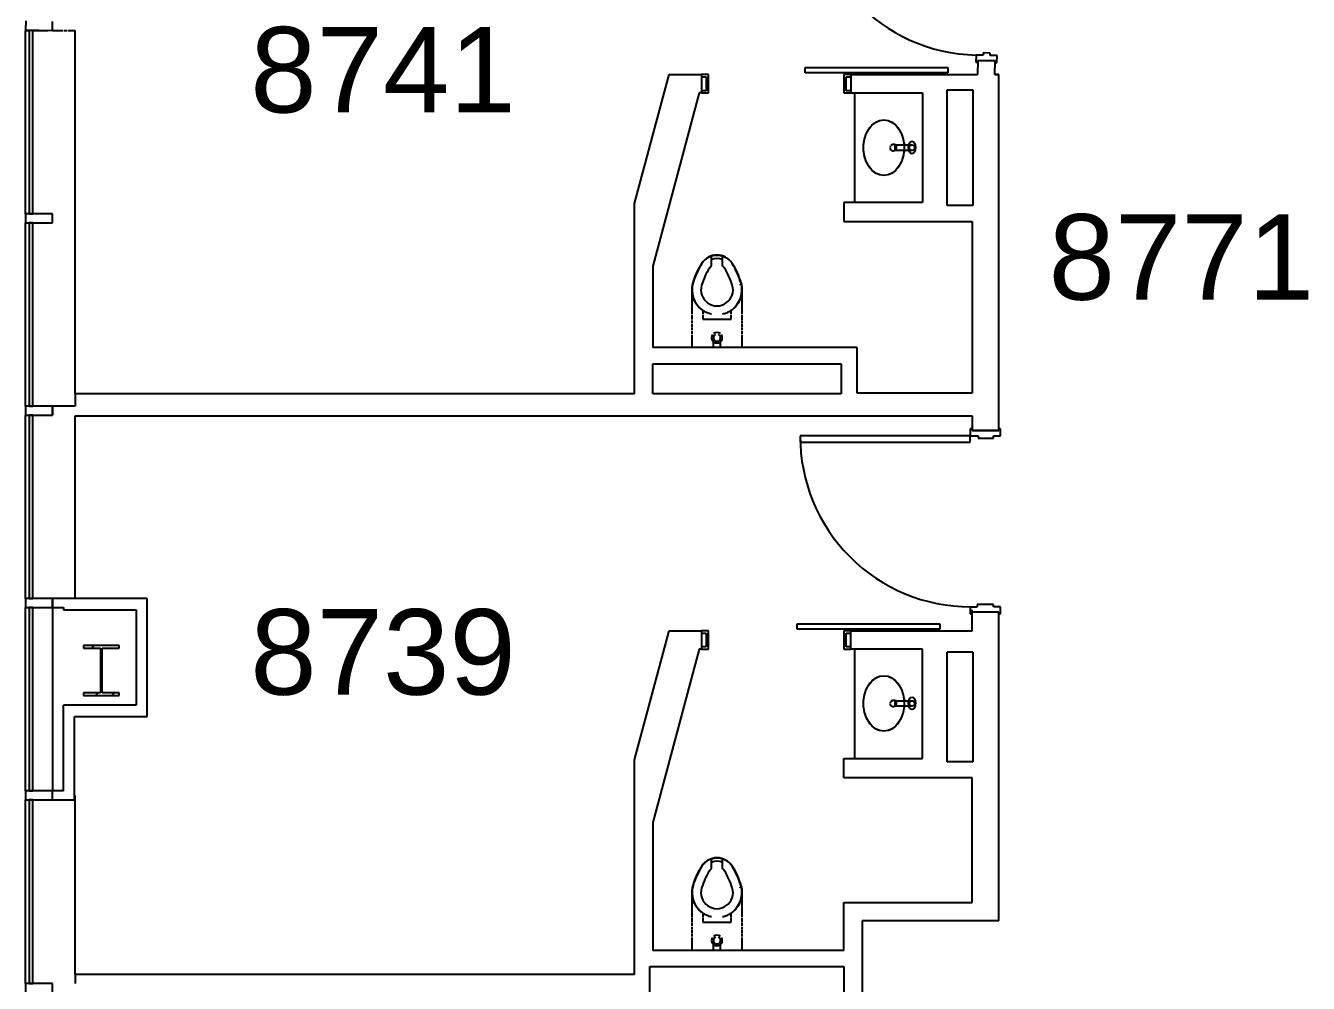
# Model space of a CAD drawing. Header units: inches. Extents: x -59 to 5673, y -29 to 4299.
# Drawn here: x -42.7 to 317.5, y 3032.3 to 3301.1 of the extents above; entities that cross this region are included whole.
import ezdxf

# ---------------------------------------------------------------- set-up
doc = ezdxf.new("R2010")
doc.units = ezdxf.units.IN
doc.header["$LTSCALE"] = 96
doc.header["$MEASUREMENT"] = 0
for name, color, linetype in [('A-ANNO-ROOM', 4, 'Continuous'), ('A-COLS', 5, 'Continuous'), ('A-DOOR', 2, 'Continuous'), ('A-FLOR-CASE', 3, 'Continuous'), ('A-FLOR-PFIX', 2, 'Continuous'), ('A-GLAZ', 2, 'Continuous'), ('A-WALL-FULL', 6, 'Continuous')]:
    doc.layers.add(name, color=color, linetype=linetype)
doc.styles.add('ARIAL', font='arial.ttf')

msp = doc.modelspace()

# ---------------------------------------------------------------- linework, layer by layer
at = {"layer": 'A-COLS'}
for p, q in [((-16.42, 3127.08), (-26.42, 3127.08)), ((-26.42, 3127.08), (-26.42, 3126.36)), ((-26.42, 3126.36), (-21.63, 3126.36)), ((-24.2, 3126.36), (-23.48, 3127.08)), ((-21.63, 3126.36), (-21.63, 3113.8)), ((-21.22, 3113.8), (-21.22, 3126.36)), ((-21.22, 3126.36), (-16.42, 3126.36)), ((-16.42, 3126.36), (-16.42, 3127.08)), ((-26.42, 3113.8), (-26.42, 3113.08)), ((-21.63, 3113.8), (-26.42, 3113.8)), ((-26.42, 3113.08), (-16.42, 3113.08)), ((-23.08, 3113.08), (-22.36, 3113.8)), ((-21.63, 3114.53), (-21.22, 3114.95)), ((-16.42, 3113.8), (-21.22, 3113.8)), ((-18.48, 3113.08), (-17.76, 3113.8)), ((-16.42, 3113.08), (-16.42, 3113.8))]:
    msp.add_line(p, q, dxfattribs=at)
at = {"layer": 'A-DOOR'}
for p, q in [((224.22, 3292.83), (224.17, 3290.83)), ((226.16, 3292.78), (224.22, 3292.83)), ((226.17, 3293.41), (226.16, 3292.78)), ((228.17, 3293.36), (226.17, 3293.41)), ((228.16, 3292.73), (228.17, 3293.36)), ((230.09, 3292.69), (228.16, 3292.73)), ((230.05, 3290.69), (230.09, 3292.69)), ((176.24, 3287.83), (176.24, 3289.33)), ((176.24, 3289.33), (216.24, 3289.33)), ((216.24, 3289.33), (216.24, 3287.83)), ((224.17, 3290.83), (224.67, 3290.81)), ((224.67, 3290.81), (224.69, 3291.31)), ((224.69, 3291.31), (229.56, 3291.2)), ((229.56, 3291.2), (229.55, 3290.7)), ((229.55, 3290.7), (230.05, 3290.69)), ((149.08, 3287.33), (147.08, 3287.33)), ((147.08, 3287.33), (147.08, 3286.7)), ((147.08, 3286.7), (148.45, 3286.7)), ((148.45, 3286.7), (148.45, 3282.83)), ((149.08, 3282.2), (149.08, 3287.33)), ((216.24, 3287.83), (176.24, 3287.83)), ((189.08, 3287.33), (187.08, 3287.33)), ((187.08, 3287.33), (187.08, 3282.2)), ((187.7, 3282.83), (187.7, 3286.7)), ((187.7, 3286.7), (189.08, 3286.7)), ((189.08, 3286.7), (189.08, 3287.33)), ((148.45, 3282.83), (147.08, 3282.83)), ((147.08, 3282.83), (147.08, 3282.2)), ((147.08, 3282.2), (149.08, 3282.2)), ((187.08, 3282.2), (189.08, 3282.2)), ((189.08, 3282.83), (187.7, 3282.83)), ((189.08, 3282.2), (189.08, 3282.83)), ((223.08, 3187.95), (222.58, 3187.95)), ((222.58, 3187.95), (222.58, 3185.95)), ((223.08, 3187.45), (223.08, 3187.95)), ((231.08, 3187.95), (230.58, 3187.95)), ((230.58, 3187.95), (230.58, 3187.45)), ((231.08, 3185.95), (231.08, 3187.95)), ((174.83, 3185.95), (174.83, 3184.2)), ((222.58, 3185.95), (174.83, 3185.95)), ((174.83, 3184.2), (222.58, 3184.2)), ((222.58, 3184.2), (222.58, 3185.95)), ((222.58, 3185.95), (224.77, 3185.95)), ((230.58, 3187.45), (223.08, 3187.45)), ((224.77, 3185.95), (224.77, 3185.33)), ((224.77, 3185.33), (229.14, 3185.33)), ((229.14, 3185.33), (229.14, 3185.95)), ((229.14, 3185.95), (231.08, 3185.95)), ((222.58, 3137.95), (224.52, 3137.95)), ((222.58, 3137.95), (222.58, 3135.95)), ((229.14, 3138.58), (224.52, 3138.58)), ((224.52, 3138.58), (224.52, 3137.95)), ((229.14, 3137.95), (229.14, 3138.58)), ((231.08, 3137.95), (229.14, 3137.95)), ((231.08, 3135.95), (231.08, 3137.95)), ((222.58, 3135.95), (223.08, 3135.95)), ((230.58, 3136.45), (223.08, 3136.45)), ((223.08, 3135.95), (223.08, 3136.45)), ((230.58, 3136.45), (230.58, 3135.95)), ((230.58, 3135.95), (231.08, 3135.95)), ((149.08, 3131.2), (147.08, 3131.2)), ((147.08, 3131.2), (147.08, 3130.58)), ((147.08, 3130.58), (148.45, 3130.58)), ((148.45, 3130.58), (148.45, 3126.7)), ((149.08, 3126.08), (149.08, 3131.2)), ((173.99, 3131.7), (173.99, 3133.2)), ((173.99, 3133.2), (213.99, 3133.2)), ((213.99, 3131.7), (173.99, 3131.7)), ((187.08, 3131.2), (187.08, 3126.08)), ((189.08, 3131.2), (187.08, 3131.2)), ((187.7, 3130.58), (189.08, 3130.58)), ((187.7, 3126.7), (187.7, 3130.58)), ((189.08, 3130.58), (189.08, 3131.2)), ((213.99, 3133.2), (213.99, 3131.7)), ((148.45, 3126.7), (147.08, 3126.7)), ((147.08, 3126.7), (147.08, 3126.08)), ((189.08, 3126.7), (187.7, 3126.7)), ((189.08, 3126.08), (189.08, 3126.7)), ((147.08, 3126.08), (149.08, 3126.08)), ((187.08, 3126.08), (189.08, 3126.08))]:
    msp.add_line(p, q, dxfattribs=at)
for centre, radius, start, end in [((225.34, 3340.81), 48, 178.6679, 268.6679), ((225.34, 3340.81), 48, 178.6679, 268.6679), ((222.61, 3185.74), 47.79, 179.7448, 269.956), ((222.61, 3185.74), 47.79, 179.7448, 269.956)]:
    msp.add_arc(centre, radius, start, end, dxfattribs=at)
at = {"layer": 'A-FLOR-CASE'}
for p, q in [((190.2, 3251.45), (190.2, 3282.2)), ((190.2, 3095.33), (190.2, 3126.08))]:
    msp.add_line(p, q, dxfattribs=at)
at = {"layer": 'A-FLOR-PFIX'}
for p, q in [((195.98, 3273.94), (197.12, 3274.44)), ((196.94, 3274.38), (197.19, 3274.46)), ((197.12, 3274.44), (198.31, 3274.61)), ((198.31, 3274.61), (199.5, 3274.44)), ((199.5, 3274.44), (200.64, 3273.94)), ((192.87, 3269.23), (193.36, 3270.72)), ((193.36, 3270.72), (194.06, 3272.03)), ((194.06, 3272.03), (194.95, 3273.12)), ((194.95, 3273.12), (195.98, 3273.94)), ((200.64, 3273.94), (201.67, 3273.12)), ((201.67, 3273.12), (202.56, 3272.03)), ((202.56, 3272.03), (203.26, 3270.72)), ((203.26, 3270.72), (203.75, 3269.23)), ((192.62, 3267.64), (192.87, 3269.23)), ((192.62, 3266.01), (192.62, 3267.64)), ((200.32, 3267.5), (200.81, 3267.79)), ((200.81, 3267.79), (201.29, 3267.79)), ((201.29, 3267.79), (201.63, 3267.61)), ((201.46, 3267.58), (206.21, 3267.58)), ((201.46, 3266.08), (201.46, 3267.58)), ((201.63, 3267.61), (201.77, 3267.43)), ((201.77, 3267.43), (201.76, 3266.52)), ((203.75, 3269.23), (204, 3267.64)), ((204, 3267.64), (204, 3266.01)), ((192.87, 3264.42), (192.62, 3266.01)), ((193.36, 3262.94), (192.87, 3264.42)), ((201, 3265.84), (200.85, 3265.85)), ((201.41, 3265.99), (201, 3265.84)), ((201.76, 3266.52), (201.41, 3265.99)), ((206.21, 3266.08), (201.46, 3266.08)), ((203.75, 3264.42), (203.26, 3262.94)), ((204, 3266.01), (203.75, 3264.42)), ((194.06, 3261.62), (193.36, 3262.94)), ((194.95, 3260.53), (194.06, 3261.62)), ((195.98, 3259.72), (194.95, 3260.53)), ((197.12, 3259.22), (195.98, 3259.72)), ((200.64, 3259.72), (199.5, 3259.22)), ((201.67, 3260.53), (200.64, 3259.72)), ((202.56, 3261.62), (201.67, 3260.53)), ((203.26, 3262.94), (202.56, 3261.62)), ((197.19, 3259.2), (196.94, 3259.27)), ((198.31, 3259.05), (197.12, 3259.22)), ((199.5, 3259.22), (198.31, 3259.05)), ((147.2, 3234.34), (147.31, 3234.5)), ((147.31, 3234.5), (147.43, 3234.67)), ((147.43, 3234.67), (147.55, 3234.83)), ((147.55, 3234.83), (147.68, 3234.98)), ((147.68, 3234.98), (147.81, 3235.13)), ((147.81, 3235.13), (147.95, 3235.27)), ((147.95, 3235.27), (148.1, 3235.41)), ((148.1, 3235.41), (148.25, 3235.54)), ((148.25, 3235.54), (148.4, 3235.67)), ((148.4, 3235.67), (148.56, 3235.78)), ((148.56, 3235.78), (148.73, 3235.9)), ((148.73, 3235.9), (148.9, 3236)), ((148.9, 3236), (149.07, 3236.1)), ((149.07, 3236.1), (149.25, 3236.19)), ((149.25, 3236.19), (149.43, 3236.28)), ((149.43, 3236.28), (149.62, 3236.35)), ((149.62, 3236.35), (149.81, 3236.42)), ((149.81, 3236.42), (150, 3236.49)), ((149.95, 3233.7), (149.95, 3236.47)), ((150, 3236.49), (150.19, 3236.54)), ((150.19, 3236.54), (150.38, 3236.59)), ((150.38, 3236.59), (150.58, 3236.63)), ((150.58, 3236.63), (150.78, 3236.66)), ((150.78, 3236.66), (150.97, 3236.68)), ((150.97, 3236.68), (151.17, 3236.69)), ((151.17, 3236.69), (151.37, 3236.7)), ((151.37, 3236.7), (151.45, 3236.7)), ((151.45, 3236.7), (151.65, 3236.7)), ((151.65, 3236.7), (151.85, 3236.69)), ((151.85, 3236.69), (152.05, 3236.67)), ((152.05, 3236.67), (152.25, 3236.64)), ((152.25, 3236.64), (152.45, 3236.6)), ((152.45, 3236.6), (152.64, 3236.56)), ((152.64, 3236.56), (152.83, 3236.51)), ((152.83, 3236.51), (153.03, 3236.45)), ((152.95, 3236.47), (152.95, 3233.7)), ((153.03, 3236.45), (153.21, 3236.38)), ((153.21, 3236.38), (153.4, 3236.31)), ((153.4, 3236.31), (153.58, 3236.23)), ((153.58, 3236.23), (153.76, 3236.14)), ((153.76, 3236.14), (153.94, 3236.04)), ((153.94, 3236.04), (154.11, 3235.94)), ((154.11, 3235.94), (154.28, 3235.83)), ((154.28, 3235.83), (154.44, 3235.71)), ((154.44, 3235.71), (154.6, 3235.59)), ((154.6, 3235.59), (154.75, 3235.46)), ((154.75, 3235.46), (154.9, 3235.33)), ((154.9, 3235.33), (155.04, 3235.19)), ((155.04, 3235.19), (155.18, 3235.04)), ((155.18, 3235.04), (155.31, 3234.89)), ((155.31, 3234.89), (155.43, 3234.73)), ((155.43, 3234.73), (155.55, 3234.57)), ((155.55, 3234.57), (155.66, 3234.4)), ((155.66, 3234.4), (155.7, 3234.34)), ((145.37, 3230.69), (145.72, 3231.54)), ((145.72, 3231.54), (146.11, 3232.37)), ((146.11, 3232.37), (146.54, 3233.19)), ((146.54, 3233.19), (146.99, 3233.99)), ((146.99, 3233.99), (147.2, 3234.34)), ((155.7, 3234.34), (156.17, 3233.55)), ((156.17, 3233.55), (156.61, 3232.74)), ((156.61, 3232.74), (157.01, 3231.91)), ((157.01, 3231.91), (157.38, 3231.07)), ((157.38, 3231.07), (157.72, 3230.21)), ((144.46, 3227.11), (144.47, 3227.39)), ((144.47, 3227.39), (144.49, 3227.67)), ((144.49, 3227.67), (144.53, 3227.94)), ((144.53, 3227.94), (144.58, 3228.22)), ((144.58, 3228.22), (144.64, 3228.49)), ((144.64, 3228.49), (144.7, 3228.77)), ((144.7, 3228.77), (144.76, 3228.95)), ((144.76, 3228.95), (145.05, 3229.83)), ((145.05, 3229.83), (145.37, 3230.69)), ((157.72, 3230.21), (158.02, 3229.34)), ((158.02, 3229.34), (158.15, 3228.95)), ((158.15, 3228.95), (158.22, 3228.69)), ((158.22, 3228.69), (158.29, 3228.41)), ((158.29, 3228.41), (158.34, 3228.14)), ((158.34, 3228.14), (158.39, 3227.86)), ((158.39, 3227.86), (158.42, 3227.58)), ((158.42, 3227.58), (158.44, 3227.31)), ((158.44, 3227.31), (158.45, 3227.03)), ((144.45, 3226.83), (144.46, 3227.11)), ((144.45, 3220.07), (144.45, 3226.9)), ((144.46, 3226.55), (144.45, 3226.83)), ((144.48, 3226.27), (144.46, 3226.55)), ((144.51, 3225.99), (144.48, 3226.27)), ((144.55, 3225.71), (144.51, 3225.99)), ((144.61, 3225.44), (144.55, 3225.71)), ((144.67, 3225.17), (144.61, 3225.44)), ((144.75, 3224.9), (144.67, 3225.17)), ((144.83, 3224.63), (144.75, 3224.9)), ((144.93, 3224.37), (144.83, 3224.63)), ((145.04, 3224.11), (144.93, 3224.37)), ((145.15, 3223.85), (145.04, 3224.11)), ((145.28, 3223.6), (145.15, 3223.85)), ((145.42, 3223.36), (145.28, 3223.6)), ((157.72, 3223.78), (157.59, 3223.53)), ((157.84, 3224.03), (157.72, 3223.78)), ((157.95, 3224.29), (157.84, 3224.03)), ((158.05, 3224.55), (157.95, 3224.29)), ((158.13, 3224.82), (158.05, 3224.55)), ((158.21, 3225.09), (158.13, 3224.82)), ((158.28, 3225.36), (158.21, 3225.09)), ((158.34, 3225.63), (158.28, 3225.36)), ((158.38, 3225.91), (158.34, 3225.63)), ((158.42, 3226.19), (158.38, 3225.91)), ((158.44, 3226.47), (158.42, 3226.19)), ((158.45, 3226.75), (158.44, 3226.47)), ((158.45, 3227.03), (158.45, 3226.75)), ((158.45, 3226.9), (158.45, 3220.07)), ((145.56, 3223.12), (145.42, 3223.36)), ((145.72, 3222.89), (145.56, 3223.12)), ((145.88, 3222.66), (145.72, 3222.89)), ((146.06, 3222.44), (145.88, 3222.66)), ((146.24, 3222.23), (146.06, 3222.44)), ((146.43, 3222.03), (146.24, 3222.23)), ((146.63, 3221.83), (146.43, 3222.03)), ((146.84, 3221.64), (146.63, 3221.83)), ((147.05, 3221.46), (146.84, 3221.64)), ((147.27, 3221.29), (147.05, 3221.46)), ((147.5, 3221.13), (147.27, 3221.29)), ((147.45, 3221.16), (147.45, 3220.07)), ((147.73, 3220.97), (147.5, 3221.13)), ((147.97, 3220.83), (147.73, 3220.97)), ((148.22, 3220.7), (147.97, 3220.83)), ((148.47, 3220.57), (148.22, 3220.7)), ((148.73, 3220.46), (148.47, 3220.57)), ((148.99, 3220.35), (148.73, 3220.46)), ((149.25, 3220.26), (148.99, 3220.35)), ((149.52, 3220.18), (149.25, 3220.26)), ((149.79, 3220.1), (149.52, 3220.18)), ((149.92, 3220.08), (149.79, 3220.1)), ((153.31, 3220.15), (153.04, 3220.09)), ((153.58, 3220.23), (153.31, 3220.15)), ((153.84, 3220.32), (153.58, 3220.23)), ((154.1, 3220.42), (153.84, 3220.32)), ((154.36, 3220.54), (154.1, 3220.42)), ((154.61, 3220.66), (154.36, 3220.54)), ((154.86, 3220.79), (154.61, 3220.66)), ((155.1, 3220.93), (154.86, 3220.79)), ((155.34, 3221.08), (155.1, 3220.93)), ((155.57, 3221.24), (155.34, 3221.08)), ((155.45, 3220.06), (155.45, 3221.16)), ((155.79, 3221.41), (155.57, 3221.24)), ((156.01, 3221.59), (155.79, 3221.41)), ((156.21, 3221.77), (156.01, 3221.59)), ((156.42, 3221.97), (156.21, 3221.77)), ((156.61, 3222.17), (156.42, 3221.97)), ((156.79, 3222.38), (156.61, 3222.17)), ((156.97, 3222.6), (156.79, 3222.38)), ((157.14, 3222.82), (156.97, 3222.6)), ((157.3, 3223.05), (157.14, 3222.82)), ((157.45, 3223.29), (157.3, 3223.05)), ((157.59, 3223.53), (157.45, 3223.29)), ((144.45, 3218.57), (144.45, 3219.83)), ((144.45, 3217.57), (144.45, 3218.33)), ((144.45, 3216.57), (144.45, 3217.33)), ((147.45, 3219.83), (147.45, 3218.65)), ((147.45, 3218.65), (155.45, 3218.65)), ((155.45, 3218.65), (155.45, 3219.85)), ((158.45, 3219.83), (158.45, 3218.55)), ((158.45, 3218.34), (158.45, 3217.55)), ((158.45, 3217.34), (158.45, 3216.55)), ((144.45, 3215.57), (144.45, 3216.31)), ((144.45, 3214.57), (144.45, 3215.33)), ((144.45, 3210.7), (144.45, 3214.33)), ((158.45, 3216.34), (158.45, 3215.57)), ((158.45, 3215.33), (158.45, 3214.55)), ((158.45, 3214.34), (158.45, 3210.7)), ((150.45, 3210.7), (150.45, 3212.36)), ((152.45, 3210.7), (152.45, 3212.36)), ((193.36, 3114.72), (194.06, 3116.04)), ((194.06, 3116.04), (194.95, 3117.12)), ((194.95, 3117.12), (195.98, 3117.94)), ((195.98, 3117.94), (197.12, 3118.44)), ((196.94, 3118.38), (197.19, 3118.46)), ((197.12, 3118.44), (198.31, 3118.61)), ((198.31, 3118.61), (199.5, 3118.44)), ((199.5, 3118.44), (200.64, 3117.94)), ((200.64, 3117.94), (201.67, 3117.12)), ((201.67, 3117.12), (202.56, 3116.04)), ((202.56, 3116.04), (203.26, 3114.72)), ((192.62, 3111.64), (192.87, 3113.23)), ((192.87, 3113.23), (193.36, 3114.72)), ((203.26, 3114.72), (203.75, 3113.23)), ((203.75, 3113.23), (204, 3111.64)), ((192.62, 3110.02), (192.62, 3111.64)), ((192.87, 3108.42), (192.62, 3110.02)), ((193.36, 3106.94), (192.87, 3108.42)), ((200.32, 3111.5), (200.81, 3111.79)), ((200.81, 3111.79), (201.29, 3111.79)), ((201, 3109.84), (200.85, 3109.85)), ((201.41, 3109.99), (201, 3109.84)), ((201.29, 3111.79), (201.63, 3111.61)), ((201.76, 3110.52), (201.41, 3109.99)), ((201.46, 3111.58), (206.21, 3111.58)), ((201.46, 3110.08), (201.46, 3111.58)), ((206.21, 3110.08), (201.46, 3110.08)), ((201.63, 3111.61), (201.77, 3111.43)), ((201.77, 3111.43), (201.76, 3110.52)), ((203.75, 3108.42), (203.26, 3106.94)), ((204, 3110.02), (203.75, 3108.42)), ((204, 3111.64), (204, 3110.02)), ((194.06, 3105.62), (193.36, 3106.94)), ((194.95, 3104.53), (194.06, 3105.62)), ((202.56, 3105.62), (201.67, 3104.53)), ((203.26, 3106.94), (202.56, 3105.62)), ((195.98, 3103.72), (194.95, 3104.53)), ((197.12, 3103.22), (195.98, 3103.72)), ((197.19, 3103.2), (196.94, 3103.27)), ((198.31, 3103.05), (197.12, 3103.22)), ((199.5, 3103.22), (198.31, 3103.05)), ((200.64, 3103.72), (199.5, 3103.22)), ((201.67, 3104.53), (200.64, 3103.72)), ((146.99, 3064.8), (147.2, 3065.15)), ((147.2, 3065.15), (147.31, 3065.32)), ((147.31, 3065.32), (147.43, 3065.48)), ((147.43, 3065.48), (147.55, 3065.64)), ((147.55, 3065.64), (147.68, 3065.79)), ((147.68, 3065.79), (147.81, 3065.94)), ((147.81, 3065.94), (147.95, 3066.08)), ((147.95, 3066.08), (148.1, 3066.22)), ((148.1, 3066.22), (148.25, 3066.35)), ((148.25, 3066.35), (148.4, 3066.48)), ((148.4, 3066.48), (148.56, 3066.6)), ((148.56, 3066.6), (148.73, 3066.71)), ((148.73, 3066.71), (148.9, 3066.81)), ((148.9, 3066.81), (149.07, 3066.91)), ((149.07, 3066.91), (149.25, 3067)), ((149.25, 3067), (149.43, 3067.09)), ((149.43, 3067.09), (149.62, 3067.17)), ((149.62, 3067.17), (149.81, 3067.24)), ((149.81, 3067.24), (150, 3067.3)), ((149.95, 3064.51), (149.95, 3067.28)), ((150, 3067.3), (150.19, 3067.35)), ((150.19, 3067.35), (150.38, 3067.4)), ((150.38, 3067.4), (150.58, 3067.44)), ((150.58, 3067.44), (150.78, 3067.47)), ((150.78, 3067.47), (150.97, 3067.49)), ((150.97, 3067.49), (151.17, 3067.51)), ((151.17, 3067.51), (151.37, 3067.51)), ((151.37, 3067.51), (151.45, 3067.51)), ((151.45, 3067.51), (151.65, 3067.51)), ((151.65, 3067.51), (151.85, 3067.5)), ((151.85, 3067.5), (152.05, 3067.48)), ((152.05, 3067.48), (152.25, 3067.45)), ((152.25, 3067.45), (152.45, 3067.42)), ((152.45, 3067.42), (152.64, 3067.37)), ((152.64, 3067.37), (152.83, 3067.32)), ((152.83, 3067.32), (153.03, 3067.26)), ((152.95, 3067.28), (152.95, 3064.51)), ((153.03, 3067.26), (153.21, 3067.19)), ((153.21, 3067.19), (153.4, 3067.12)), ((153.4, 3067.12), (153.58, 3067.04)), ((153.58, 3067.04), (153.76, 3066.95)), ((153.76, 3066.95), (153.94, 3066.85)), ((153.94, 3066.85), (154.11, 3066.75)), ((154.11, 3066.75), (154.28, 3066.64)), ((154.28, 3066.64), (154.44, 3066.53)), ((154.44, 3066.53), (154.6, 3066.4)), ((154.6, 3066.4), (154.75, 3066.27)), ((154.75, 3066.27), (154.9, 3066.14)), ((154.9, 3066.14), (155.04, 3066)), ((155.04, 3066), (155.18, 3065.85)), ((155.18, 3065.85), (155.31, 3065.7)), ((155.31, 3065.7), (155.43, 3065.54)), ((155.43, 3065.54), (155.55, 3065.38)), ((155.55, 3065.38), (155.66, 3065.22)), ((155.66, 3065.22), (155.7, 3065.15)), ((155.7, 3065.15), (156.17, 3064.36)), ((145.37, 3061.5), (145.72, 3062.35)), ((145.72, 3062.35), (146.11, 3063.18)), ((146.11, 3063.18), (146.54, 3064)), ((146.54, 3064), (146.99, 3064.8)), ((156.17, 3064.36), (156.61, 3063.55)), ((156.61, 3063.55), (157.01, 3062.72)), ((157.01, 3062.72), (157.38, 3061.88)), ((157.38, 3061.88), (157.72, 3061.02)), ((144.45, 3057.64), (144.46, 3057.92)), ((144.46, 3057.92), (144.47, 3058.2)), ((144.47, 3058.2), (144.49, 3058.48)), ((144.49, 3058.48), (144.53, 3058.76)), ((144.53, 3058.76), (144.58, 3059.03)), ((144.58, 3059.03), (144.64, 3059.31)), ((144.64, 3059.31), (144.7, 3059.58)), ((144.7, 3059.58), (144.76, 3059.77)), ((144.76, 3059.77), (145.05, 3060.64)), ((145.05, 3060.64), (145.37, 3061.5)), ((157.72, 3061.02), (158.02, 3060.16)), ((158.02, 3060.16), (158.15, 3059.77)), ((158.15, 3059.77), (158.22, 3059.5)), ((158.22, 3059.5), (158.29, 3059.23)), ((158.29, 3059.23), (158.34, 3058.95)), ((158.34, 3058.95), (158.39, 3058.67)), ((158.39, 3058.67), (158.42, 3058.4)), ((158.42, 3058.4), (158.44, 3058.12)), ((158.44, 3058.12), (158.45, 3057.84)), ((144.45, 3050.88), (144.45, 3057.72)), ((144.46, 3057.36), (144.45, 3057.64)), ((144.48, 3057.08), (144.46, 3057.36)), ((144.51, 3056.8), (144.48, 3057.08)), ((144.55, 3056.53), (144.51, 3056.8)), ((144.61, 3056.25), (144.55, 3056.53)), ((144.67, 3055.98), (144.61, 3056.25)), ((144.75, 3055.71), (144.67, 3055.98)), ((144.83, 3055.44), (144.75, 3055.71)), ((144.93, 3055.18), (144.83, 3055.44)), ((145.04, 3054.92), (144.93, 3055.18)), ((145.15, 3054.67), (145.04, 3054.92)), ((145.28, 3054.42), (145.15, 3054.67)), ((145.42, 3054.17), (145.28, 3054.42)), ((157.59, 3054.34), (157.45, 3054.1)), ((157.72, 3054.59), (157.59, 3054.34)), ((157.84, 3054.85), (157.72, 3054.59)), ((157.95, 3055.1), (157.84, 3054.85)), ((158.05, 3055.36), (157.95, 3055.1)), ((158.13, 3055.63), (158.05, 3055.36)), ((158.21, 3055.9), (158.13, 3055.63)), ((158.28, 3056.17), (158.21, 3055.9)), ((158.34, 3056.45), (158.28, 3056.17)), ((158.38, 3056.72), (158.34, 3056.45)), ((158.42, 3057), (158.38, 3056.72)), ((158.44, 3057.28), (158.42, 3057)), ((158.45, 3057.56), (158.44, 3057.28)), ((158.45, 3057.84), (158.45, 3057.56)), ((158.45, 3057.72), (158.45, 3050.89)), ((145.56, 3053.93), (145.42, 3054.17)), ((145.72, 3053.7), (145.56, 3053.93)), ((145.88, 3053.48), (145.72, 3053.7)), ((146.06, 3053.26), (145.88, 3053.48)), ((146.24, 3053.04), (146.06, 3053.26)), ((146.43, 3052.84), (146.24, 3053.04)), ((146.63, 3052.64), (146.43, 3052.84)), ((146.84, 3052.45), (146.63, 3052.64)), ((147.05, 3052.27), (146.84, 3052.45)), ((147.27, 3052.1), (147.05, 3052.27)), ((147.5, 3051.94), (147.27, 3052.1)), ((147.45, 3051.97), (147.45, 3050.88)), ((147.73, 3051.79), (147.5, 3051.94)), ((147.97, 3051.64), (147.73, 3051.79)), ((148.22, 3051.51), (147.97, 3051.64)), ((148.47, 3051.38), (148.22, 3051.51)), ((148.73, 3051.27), (148.47, 3051.38)), ((148.99, 3051.17), (148.73, 3051.27)), ((149.25, 3051.07), (148.99, 3051.17)), ((149.52, 3050.99), (149.25, 3051.07)), ((149.79, 3050.92), (149.52, 3050.99)), ((149.92, 3050.89), (149.79, 3050.92)), ((153.31, 3050.97), (153.04, 3050.9)), ((153.58, 3051.05), (153.31, 3050.97)), ((153.84, 3051.14), (153.58, 3051.05)), ((154.1, 3051.24), (153.84, 3051.14)), ((154.36, 3051.35), (154.1, 3051.24)), ((154.61, 3051.47), (154.36, 3051.35)), ((154.86, 3051.6), (154.61, 3051.47)), ((155.1, 3051.74), (154.86, 3051.6)), ((155.34, 3051.89), (155.1, 3051.74)), ((155.57, 3052.05), (155.34, 3051.89)), ((155.45, 3050.87), (155.45, 3051.97)), ((155.79, 3052.22), (155.57, 3052.05)), ((156.01, 3052.4), (155.79, 3052.22)), ((156.21, 3052.59), (156.01, 3052.4)), ((156.42, 3052.78), (156.21, 3052.59)), ((156.61, 3052.98), (156.42, 3052.78)), ((156.79, 3053.19), (156.61, 3052.98)), ((156.97, 3053.41), (156.79, 3053.19)), ((157.14, 3053.63), (156.97, 3053.41)), ((157.3, 3053.86), (157.14, 3053.63)), ((157.45, 3054.1), (157.3, 3053.86)), ((144.45, 3049.38), (144.45, 3050.64)), ((144.45, 3048.38), (144.45, 3049.15)), ((144.45, 3047.38), (144.45, 3048.15)), ((144.45, 3046.39), (144.45, 3047.15)), ((147.45, 3050.64), (147.45, 3049.47)), ((147.45, 3049.47), (155.45, 3049.47)), ((155.45, 3049.47), (155.45, 3050.66)), ((158.45, 3050.65), (158.45, 3049.37)), ((158.45, 3049.16), (158.45, 3048.37)), ((158.45, 3048.16), (158.45, 3047.37)), ((158.45, 3047.16), (158.45, 3046.38)), ((144.45, 3045.38), (144.45, 3046.14)), ((144.45, 3041.51), (144.45, 3045.15)), ((158.45, 3046.15), (158.45, 3045.37)), ((158.45, 3045.16), (158.45, 3041.51)), ((150.45, 3041.51), (150.45, 3043.17)), ((152.45, 3041.51), (152.45, 3043.17))]:
    msp.add_line(p, q, dxfattribs=at)
for centre in [(206.21, 3266.83), (206.21, 3110.83)]:
    msp.add_circle(centre, 0.75, dxfattribs=at)
for centre, radius, start, end in [((201.06, 3266.83), 1, 152.4389, 170.9999), ((201.06, 3266.83), 1, 181.4853, 252), ((151.45, 3231.7), 5, 31.8005, 148.1995), ((151.45, 3231.7), 4, 67.7775, 112.2225), ((166.75, 3222.22), 23, 148.1995, 162.9647), ((166.75, 3222.22), 20.5, 148.1995, 162.9647), ((151.45, 3231.7), 2.5, 126.8699, 148.1995), ((151.45, 3231.7), 2.5, 31.8005, 53.1301), ((136.15, 3222.22), 20.5, 17.0353, 31.8005), ((136.15, 3222.22), 23, 17.0353, 31.8005), ((151.45, 3226.9), 7, 162.9647, 235.1501), ((151.45, 3226.9), 4.5, 162.9647, 17.0353), ((151.45, 3226.9), 7, 304.8499, 17.0353), ((157.45, 3228.41), 0.5, 340, 0), ((151.45, 3213.48), 1.5, 144.3619, 0), ((151.45, 3213.48), 0.996, 112.6886, 0), ((151.45, 3213.48), 1.5, 49.9625, 130.0375), ((151.45, 3213.48), 0.996, 0, 67.3114), ((151.45, 3213.48), 1.5, 0, 35.3367), ((201.06, 3110.83), 1, 181.4853, 252), ((201.06, 3110.83), 1, 152.4389, 170.9999), ((166.75, 3053.03), 23, 148.1995, 162.9647), ((151.45, 3062.51), 5, 31.8005, 148.1995), ((151.45, 3062.51), 4, 67.7775, 112.2225), ((136.15, 3053.03), 23, 17.0353, 31.8005), ((166.75, 3053.03), 20.5, 148.1995, 162.9647), ((151.45, 3062.51), 2.5, 126.8699, 148.1995), ((151.45, 3062.51), 2.5, 31.8005, 53.1301), ((136.15, 3053.03), 20.5, 17.0353, 31.8005), ((151.45, 3057.72), 7, 162.9647, 235.1501), ((151.45, 3057.72), 4.5, 162.9647, 17.0353), ((151.45, 3057.72), 7, 304.8499, 17.0353), ((157.45, 3059.22), 0.5, 340, 0), ((151.45, 3044.29), 1.5, 144.3619, 0), ((151.45, 3044.3), 0.996, 112.6886, 0), ((151.45, 3044.29), 1.5, 49.9625, 130.0375), ((151.45, 3044.3), 0.996, 0, 67.3114), ((151.45, 3044.29), 1.5, 0, 35.3367)]:
    msp.add_arc(centre, radius, start, end, dxfattribs=at)
for centre in [(206.21, 3266.87), (206.21, 3110.87)]:
    msp.add_ellipse(centre, major_axis=(0, 1.75), ratio=0.571429, dxfattribs=at)
for points, knots in [([(195.92, 3273.89), (196.26, 3274.11), (196.65, 3274.32), (197.04, 3274.41), (197.07, 3274.42)], [5.8415235, 5.8415235, 5.8415235, 5.8415235, 6.0415243, 6.0587858, 6.0587858, 6.0587858, 6.0587858]), ([(199.55, 3274.42), (199.58, 3274.41), (199.97, 3274.29), (200.36, 3274.11), (200.7, 3273.89)], [0.2243995, 0.2243995, 0.2243995, 0.2243995, 0.241661, 0.4416618, 0.4416618, 0.4416618, 0.4416618]), ([(193.25, 3270.45), (193.37, 3270.75), (193.51, 3271.06), (193.67, 3271.36), (193.68, 3271.39)], [5.1895316, 5.1895316, 5.1895316, 5.1895316, 5.3165414, 5.3302301, 5.3302301, 5.3302301, 5.3302301]), ([(193.95, 3271.85), (194.14, 3272.16), (194.35, 3272.45), (194.57, 3272.7), (194.57, 3272.7)], [5.4048623, 5.4048623, 5.4048623, 5.4048623, 5.5582024, 5.5583845, 5.5583845, 5.5583845, 5.5583845]), ([(194.85, 3273.02), (195.12, 3273.3), (195.47, 3273.58), (195.82, 3273.84), (195.88, 3273.88)], [5.6220806, 5.6220806, 5.6220806, 5.6220806, 5.7998634, 5.8343864, 5.8343864, 5.8343864, 5.8343864]), ([(200.74, 3273.87), (200.8, 3273.83), (201.16, 3273.59), (201.5, 3273.3), (201.77, 3273.02)], [0.448799, 0.448799, 0.448799, 0.448799, 0.4833219, 0.6611047, 0.6611047, 0.6611047, 0.6611047]), ([(202.05, 3272.7), (202.05, 3272.7), (202.27, 3272.44), (202.48, 3272.16), (202.67, 3271.85)], [0.7248008, 0.7248008, 0.7248008, 0.7248008, 0.7249829, 0.878323, 0.878323, 0.878323, 0.878323]), ([(202.94, 3271.39), (202.95, 3271.36), (203.11, 3271.06), (203.25, 3270.75), (203.37, 3270.45)], [0.9529552, 0.9529552, 0.9529552, 0.9529552, 0.9666439, 1.0936537, 1.0936537, 1.0936537, 1.0936537]), ([(192.6, 3267.2), (192.61, 3267.39), (192.63, 3267.72), (192.66, 3268.04), (192.68, 3268.17)], [4.7595613, 4.7595613, 4.7595613, 4.7595613, 4.8332195, 4.883074, 4.883074, 4.883074, 4.883074]), ([(192.8, 3268.88), (192.85, 3269.13), (192.92, 3269.46), (193.02, 3269.77), (193.04, 3269.85)], [4.9749558, 4.9749558, 4.9749558, 4.9749558, 5.0748804, 5.1046577, 5.1046577, 5.1046577, 5.1046577]), ([(203.58, 3269.85), (203.6, 3269.77), (203.7, 3269.46), (203.77, 3269.13), (203.83, 3268.88)], [1.1785276, 1.1785276, 1.1785276, 1.1785276, 1.2083049, 1.3082295, 1.3082295, 1.3082295, 1.3082295]), ([(203.94, 3268.17), (203.96, 3268.04), (204, 3267.72), (204.02, 3267.39), (204.02, 3267.2)], [1.4001113, 1.4001113, 1.4001113, 1.4001113, 1.4499658, 1.523624, 1.523624, 1.523624, 1.523624]), ([(192.68, 3265.49), (192.66, 3265.62), (192.63, 3265.94), (192.61, 3266.26), (192.6, 3266.46)], [4.541704, 4.541704, 4.541704, 4.541704, 4.5915585, 4.6652167, 4.6652167, 4.6652167, 4.6652167]), ([(193.04, 3263.81), (193.02, 3263.88), (192.93, 3264.2), (192.85, 3264.52), (192.8, 3264.78)], [4.3201203, 4.3201203, 4.3201203, 4.3201203, 4.3498975, 4.4498221, 4.4498221, 4.4498221, 4.4498221]), ([(193.68, 3262.27), (193.67, 3262.3), (193.51, 3262.6), (193.37, 3262.91), (193.25, 3263.21)], [4.0945479, 4.0945479, 4.0945479, 4.0945479, 4.1082365, 4.2352464, 4.2352464, 4.2352464, 4.2352464]), ([(203.37, 3263.21), (203.25, 3262.91), (203.11, 3262.6), (202.95, 3262.3), (202.94, 3262.27)], [2.0479389, 2.0479389, 2.0479389, 2.0479389, 2.1749488, 2.1886374, 2.1886374, 2.1886374, 2.1886374]), ([(203.83, 3264.78), (203.77, 3264.52), (203.7, 3264.2), (203.6, 3263.88), (203.58, 3263.81)], [1.8333632, 1.8333632, 1.8333632, 1.8333632, 1.9332878, 1.963065, 1.963065, 1.963065, 1.963065]), ([(204.02, 3266.46), (204.02, 3266.26), (204, 3265.94), (203.96, 3265.62), (203.94, 3265.49)], [1.6179686, 1.6179686, 1.6179686, 1.6179686, 1.6916268, 1.7414813, 1.7414813, 1.7414813, 1.7414813]), ([(194.57, 3260.95), (194.57, 3260.95), (194.35, 3261.21), (194.14, 3261.5), (193.95, 3261.81)], [3.8663935, 3.8663935, 3.8663935, 3.8663935, 3.8665756, 4.0199157, 4.0199157, 4.0199157, 4.0199157]), ([(195.88, 3259.79), (195.82, 3259.83), (195.46, 3260.07), (195.12, 3260.36), (194.85, 3260.64)], [3.5903916, 3.5903916, 3.5903916, 3.5903916, 3.6249146, 3.8026973, 3.8026973, 3.8026973, 3.8026973]), ([(197.07, 3259.23), (197.04, 3259.24), (196.65, 3259.37), (196.26, 3259.55), (195.92, 3259.76)], [3.3659921, 3.3659921, 3.3659921, 3.3659921, 3.3832536, 3.5832545, 3.5832545, 3.5832545, 3.5832545]), ([(200.7, 3259.76), (200.36, 3259.55), (199.98, 3259.34), (199.58, 3259.25), (199.55, 3259.24)], [2.6999308, 2.6999308, 2.6999308, 2.6999308, 2.8999317, 2.9171932, 2.9171932, 2.9171932, 2.9171932]), ([(201.77, 3260.64), (201.5, 3260.36), (201.16, 3260.08), (200.8, 3259.82), (200.74, 3259.78)], [2.480488, 2.480488, 2.480488, 2.480488, 2.6582707, 2.6927937, 2.6927937, 2.6927937, 2.6927937]), ([(202.67, 3261.81), (202.48, 3261.5), (202.27, 3261.21), (202.05, 3260.95), (202.05, 3260.95)], [2.2632696, 2.2632696, 2.2632696, 2.2632696, 2.4166097, 2.4167919, 2.4167919, 2.4167919, 2.4167919]), ([(193.95, 3115.85), (194.14, 3116.16), (194.35, 3116.45), (194.57, 3116.7), (194.57, 3116.7)], [5.4048623, 5.4048623, 5.4048623, 5.4048623, 5.5582024, 5.5583845, 5.5583845, 5.5583845, 5.5583845]), ([(194.85, 3117.02), (195.12, 3117.3), (195.47, 3117.58), (195.82, 3117.84), (195.88, 3117.88)], [5.6220806, 5.6220806, 5.6220806, 5.6220806, 5.7998634, 5.8343864, 5.8343864, 5.8343864, 5.8343864]), ([(195.92, 3117.89), (196.26, 3118.11), (196.65, 3118.32), (197.04, 3118.41), (197.07, 3118.42)], [5.8415235, 5.8415235, 5.8415235, 5.8415235, 6.0415243, 6.0587858, 6.0587858, 6.0587858, 6.0587858]), ([(199.55, 3118.42), (199.58, 3118.41), (199.97, 3118.29), (200.36, 3118.11), (200.7, 3117.89)], [0.2243995, 0.2243995, 0.2243995, 0.2243995, 0.241661, 0.4416618, 0.4416618, 0.4416618, 0.4416618]), ([(200.74, 3117.87), (200.8, 3117.83), (201.16, 3117.59), (201.5, 3117.3), (201.77, 3117.02)], [0.448799, 0.448799, 0.448799, 0.448799, 0.4833219, 0.6611047, 0.6611047, 0.6611047, 0.6611047]), ([(202.05, 3116.7), (202.05, 3116.7), (202.27, 3116.44), (202.48, 3116.16), (202.67, 3115.85)], [0.7248008, 0.7248008, 0.7248008, 0.7248008, 0.7249829, 0.878323, 0.878323, 0.878323, 0.878323]), ([(192.6, 3111.2), (192.61, 3111.4), (192.63, 3111.72), (192.66, 3112.04), (192.68, 3112.17)], [4.7595613, 4.7595613, 4.7595613, 4.7595613, 4.8332195, 4.883074, 4.883074, 4.883074, 4.883074]), ([(192.8, 3112.88), (192.85, 3113.13), (192.92, 3113.46), (193.02, 3113.77), (193.04, 3113.85)], [4.9749558, 4.9749558, 4.9749558, 4.9749558, 5.0748804, 5.1046577, 5.1046577, 5.1046577, 5.1046577]), ([(193.25, 3114.45), (193.37, 3114.75), (193.51, 3115.06), (193.67, 3115.36), (193.68, 3115.39)], [5.1895316, 5.1895316, 5.1895316, 5.1895316, 5.3165414, 5.3302301, 5.3302301, 5.3302301, 5.3302301]), ([(202.94, 3115.39), (202.95, 3115.36), (203.11, 3115.06), (203.25, 3114.75), (203.37, 3114.45)], [0.9529552, 0.9529552, 0.9529552, 0.9529552, 0.9666439, 1.0936537, 1.0936537, 1.0936537, 1.0936537]), ([(203.58, 3113.85), (203.6, 3113.77), (203.7, 3113.46), (203.77, 3113.13), (203.83, 3112.88)], [1.1785276, 1.1785276, 1.1785276, 1.1785276, 1.2083049, 1.3082295, 1.3082295, 1.3082295, 1.3082295]), ([(203.94, 3112.17), (203.96, 3112.04), (204, 3111.72), (204.02, 3111.4), (204.02, 3111.2)], [1.4001113, 1.4001113, 1.4001113, 1.4001113, 1.4499658, 1.523624, 1.523624, 1.523624, 1.523624]), ([(192.68, 3109.49), (192.66, 3109.62), (192.63, 3109.94), (192.61, 3110.26), (192.6, 3110.46)], [4.541704, 4.541704, 4.541704, 4.541704, 4.5915585, 4.6652167, 4.6652167, 4.6652167, 4.6652167]), ([(193.04, 3107.81), (193.02, 3107.88), (192.93, 3108.2), (192.85, 3108.52), (192.8, 3108.78)], [4.3201203, 4.3201203, 4.3201203, 4.3201203, 4.3498975, 4.4498221, 4.4498221, 4.4498221, 4.4498221]), ([(203.83, 3108.78), (203.77, 3108.52), (203.7, 3108.2), (203.6, 3107.88), (203.58, 3107.81)], [1.8333632, 1.8333632, 1.8333632, 1.8333632, 1.9332878, 1.963065, 1.963065, 1.963065, 1.963065]), ([(204.02, 3110.46), (204.02, 3110.26), (204, 3109.94), (203.96, 3109.62), (203.94, 3109.49)], [1.6179686, 1.6179686, 1.6179686, 1.6179686, 1.6916268, 1.7414813, 1.7414813, 1.7414813, 1.7414813]), ([(193.68, 3106.27), (193.67, 3106.3), (193.51, 3106.6), (193.37, 3106.91), (193.25, 3107.21)], [4.0945479, 4.0945479, 4.0945479, 4.0945479, 4.1082365, 4.2352464, 4.2352464, 4.2352464, 4.2352464]), ([(194.57, 3104.95), (194.57, 3104.95), (194.35, 3105.21), (194.14, 3105.5), (193.95, 3105.81)], [3.8663935, 3.8663935, 3.8663935, 3.8663935, 3.8665756, 4.0199157, 4.0199157, 4.0199157, 4.0199157]), ([(202.67, 3105.81), (202.48, 3105.5), (202.27, 3105.21), (202.05, 3104.95), (202.05, 3104.95)], [2.2632696, 2.2632696, 2.2632696, 2.2632696, 2.4166097, 2.4167919, 2.4167919, 2.4167919, 2.4167919]), ([(203.37, 3107.21), (203.25, 3106.91), (203.11, 3106.6), (202.95, 3106.3), (202.94, 3106.27)], [2.0479389, 2.0479389, 2.0479389, 2.0479389, 2.1749488, 2.1886374, 2.1886374, 2.1886374, 2.1886374]), ([(195.88, 3103.79), (195.82, 3103.83), (195.46, 3104.07), (195.12, 3104.36), (194.85, 3104.64)], [3.5903916, 3.5903916, 3.5903916, 3.5903916, 3.6249146, 3.8026973, 3.8026973, 3.8026973, 3.8026973]), ([(197.07, 3103.23), (197.04, 3103.24), (196.65, 3103.37), (196.26, 3103.55), (195.92, 3103.77)], [3.3659921, 3.3659921, 3.3659921, 3.3659921, 3.3832536, 3.5832545, 3.5832545, 3.5832545, 3.5832545]), ([(200.7, 3103.77), (200.36, 3103.55), (199.98, 3103.34), (199.58, 3103.25), (199.55, 3103.24)], [2.6999308, 2.6999308, 2.6999308, 2.6999308, 2.8999317, 2.9171932, 2.9171932, 2.9171932, 2.9171932]), ([(201.77, 3104.64), (201.5, 3104.36), (201.16, 3104.08), (200.8, 3103.82), (200.74, 3103.78)], [2.480488, 2.480488, 2.480488, 2.480488, 2.6582707, 2.6927937, 2.6927937, 2.6927937, 2.6927937])]:
    msp.add_open_spline(points, degree=3, knots=knots, dxfattribs=at)
at = {"layer": 'A-GLAZ', "extrusion": (0, 0, -1)}
for p, q in [((-42.6, 3302.43), (-42.67, 3299.93)), ((-42.67, 3299.93), (-35.17, 3299.73)), ((-35.17, 3299.73), (-35.1, 3302.23)), ((-35.17, 3248.26), (-42.67, 3248.26)), ((-42.67, 3248.26), (-42.67, 3245.76)), ((-42.67, 3245.76), (-35.17, 3245.76)), ((-35.17, 3245.76), (-35.17, 3248.26)), ((-42.67, 3194.26), (-42.67, 3191.76)), ((-35.17, 3194.26), (-42.67, 3194.26)), ((-42.67, 3194.26), (-42.67, 3191.76)), ((-42.67, 3191.76), (-35.17, 3191.76)), ((-35.17, 3191.76), (-35.17, 3194.26)), ((-35.17, 3191.76), (-35.17, 3194.26)), ((-42.67, 3140.26), (-42.67, 3137.76)), ((-35.17, 3140.26), (-42.67, 3140.26)), ((-42.67, 3140.26), (-42.67, 3137.76)), ((-42.67, 3137.76), (-35.17, 3137.76)), ((-35.17, 3137.76), (-35.17, 3140.26)), ((-35.17, 3137.76), (-35.17, 3140.26)), ((-35.17, 3086.26), (-42.67, 3086.26)), ((-42.67, 3086.26), (-42.67, 3083.76)), ((-42.67, 3083.76), (-35.17, 3083.76)), ((-35.17, 3083.76), (-35.17, 3086.26)), ((-35.17, 3032.26), (-42.67, 3032.26)), ((-42.67, 3032.26), (-42.67, 3029.76)), ((-35.17, 3029.76), (-35.17, 3032.26))]:
    msp.add_line(p, q, dxfattribs=at)
at = {"layer": 'A-GLAZ'}
for p, q in [((-42.67, 3299.76), (-41.67, 3299.76)), ((-42.67, 3248.26), (-42.67, 3299.76)), ((-40.67, 3299.76), (-41.67, 3299.76)), ((-41.67, 3299.76), (-41.67, 3248.26)), ((-40.67, 3248.26), (-40.67, 3299.76)), ((-40.67, 3299.76), (-36.48, 3299.76)), ((-35.17, 3299.76), (-32.1, 3299.76)), ((-31.86, 3299.76), (-30.98, 3299.76)), ((-30.74, 3299.76), (-28.8, 3299.76)), ((-28.8, 3197.7), (-28.8, 3299.76)), ((-42.67, 3194.26), (-42.67, 3245.76)), ((-41.67, 3248.26), (-40.67, 3248.26)), ((-40.67, 3245.76), (-41.67, 3245.76)), ((-41.67, 3245.76), (-41.67, 3194.26)), ((-40.67, 3194.26), (-40.67, 3245.76)), ((-42.67, 3140.26), (-42.67, 3191.76)), ((-41.67, 3194.26), (-40.67, 3194.26)), ((-40.67, 3191.76), (-41.67, 3191.76)), ((-41.67, 3191.76), (-41.67, 3140.26)), ((-40.67, 3140.26), (-40.67, 3191.76)), ((-28.8, 3140.26), (-28.8, 3191.58)), ((-42.67, 3086.26), (-42.67, 3137.76)), ((-41.67, 3140.26), (-40.67, 3140.26)), ((-40.67, 3137.76), (-41.67, 3137.76)), ((-41.67, 3137.76), (-41.67, 3086.26)), ((-40.67, 3086.26), (-40.67, 3137.76)), ((-35.17, 3137.76), (-35.17, 3086.26)), ((-42.67, 3032.26), (-42.67, 3083.76)), ((-41.67, 3086.26), (-40.67, 3086.26)), ((-40.67, 3083.76), (-41.67, 3083.76)), ((-41.67, 3083.76), (-41.67, 3032.26)), ((-40.67, 3032.26), (-40.67, 3083.76)), ((-28.92, 3085.01), (-28.8, 3085.01)), ((-28.92, 3085.01), (-28.8, 3085.01)), ((-28.8, 3034.7), (-28.8, 3085.01)), ((-41.67, 3032.26), (-40.67, 3032.26))]:
    msp.add_line(p, q, dxfattribs=at)
at = {"layer": 'A-WALL-FULL'}
for p, q in [((224.69, 3291.31), (224.59, 3287.33)), ((229.56, 3291.2), (224.69, 3291.31)), ((229.47, 3287.33), (229.56, 3291.2)), ((128.33, 3251.13), (138.03, 3287.33)), ((138.03, 3287.33), (147.08, 3287.33)), ((147.08, 3287.33), (147.08, 3282.2)), ((189.08, 3287.33), (224.59, 3287.33)), ((189.08, 3287.33), (189.08, 3282.2)), ((230.58, 3287.33), (229.47, 3287.33)), ((229.47, 3287.33), (230.58, 3287.33)), ((230.58, 3187.45), (230.58, 3287.33)), ((146.49, 3282.2), (133.45, 3233.55)), ((147.08, 3282.2), (146.49, 3282.2)), ((189.08, 3282.2), (209.2, 3282.2)), ((209.2, 3282.2), (209.2, 3251.45)), ((216.08, 3250.58), (216.08, 3283.08)), ((216.08, 3283.08), (223.33, 3283.08)), ((223.33, 3283.08), (223.33, 3250.58)), ((128.33, 3197.7), (128.33, 3251.13)), ((209.2, 3251.45), (187.08, 3251.45)), ((187.08, 3251.45), (187.08, 3246.08)), ((223.33, 3250.58), (216.08, 3250.58)), ((187.08, 3246.08), (223.08, 3246.08)), ((223.08, 3246.08), (223.08, 3197.95)), ((133.45, 3233.55), (133.45, 3210.7)), ((190.83, 3210.7), (133.45, 3210.7)), ((190.83, 3197.95), (190.83, 3210.7)), ((133.45, 3206.2), (186.33, 3206.2)), ((133.45, 3197.7), (133.45, 3206.2)), ((186.33, 3206.2), (186.33, 3197.7)), ((128.33, 3197.7), (-28.8, 3197.7)), ((-28.8, 3197.7), (-28.8, 3194.26)), ((186.33, 3197.7), (133.45, 3197.7)), ((223.08, 3197.95), (190.83, 3197.95)), ((-28.8, 3194.26), (-35.17, 3194.26)), ((-35.17, 3194.26), (-35.17, 3191.76)), ((-28.8, 3191.58), (223.08, 3191.58)), ((223.08, 3191.58), (223.08, 3187.45)), ((223.08, 3187.45), (230.58, 3187.45)), ((-8.55, 3140.26), (-35.17, 3140.26)), ((-35.17, 3140.26), (-35.17, 3137.76)), ((-35.17, 3137.76), (-32.05, 3137.76)), ((-32.05, 3137.76), (-32.05, 3137.14)), ((-8.55, 3107.2), (-8.55, 3140.26)), ((-32.05, 3137.14), (-11.67, 3137.14)), ((-11.67, 3137.14), (-11.67, 3110.33)), ((223.08, 3131.2), (223.08, 3137.08)), ((230.58, 3136.45), (223.08, 3136.45)), ((230.58, 3049.83), (230.58, 3136.45)), ((128.33, 3095), (138.03, 3131.2)), ((138.03, 3131.2), (147.08, 3131.2)), ((147.08, 3131.2), (147.08, 3126.08)), ((189.08, 3126.08), (189.08, 3131.2)), ((189.08, 3131.2), (223.08, 3131.2)), ((146.49, 3126.08), (133.45, 3077.42)), ((147.08, 3126.08), (146.49, 3126.08)), ((209.2, 3126.08), (189.08, 3126.08)), ((209.2, 3095.33), (209.2, 3126.08)), ((216.08, 3094.45), (216.08, 3125.2)), ((223.33, 3125.2), (216.08, 3125.2)), ((223.33, 3125.2), (223.33, 3094.45)), ((-11.67, 3110.33), (-32.05, 3110.33)), ((-32.05, 3086.26), (-32.05, 3110.33)), ((-28.92, 3107.2), (-8.55, 3107.2)), ((-28.92, 3083.76), (-28.92, 3107.2)), ((128.33, 3034.7), (128.33, 3095)), ((187.08, 3089.95), (187.08, 3095.33)), ((187.08, 3095.33), (209.2, 3095.33)), ((223.33, 3094.45), (216.08, 3094.45)), ((223.08, 3089.95), (187.08, 3089.95)), ((223.08, 3054.95), (223.08, 3089.95)), ((-32.05, 3086.26), (-35.17, 3086.26)), ((-35.17, 3083.76), (-28.92, 3083.76)), ((133.45, 3077.42), (133.45, 3041.51)), ((187.08, 3054.95), (223.08, 3054.95)), ((187.08, 3041.51), (187.08, 3054.95)), ((230.58, 3049.83), (192.2, 3049.83)), ((192.2, 3049.83), (192.2, 3013.45)), ((128.33, 3034.7), (128.33, 3041.51)), ((187.08, 3041.51), (133.45, 3041.51)), ((132.58, 3037.01), (187.08, 3037.01)), ((132.58, 3026.26), (132.58, 3037.01)), ((187.08, 3037.01), (187.08, 3026.26)), ((128.33, 3034.7), (-28.8, 3034.7)), ((-28.8, 3034.7), (-28.8, 3032.26))]:
    msp.add_line(p, q, dxfattribs=at)

# ---------------------------------------------------------------- texts
at = {"layer": 'A-ANNO-ROOM', "style": 'ARIAL'}
for s, p in [('8741', (20.39, 3276.71)), ('8771', (244.56, 3224.16)), ('8739', (20.39, 3113.3))]:
    msp.add_text(s, height=24, dxfattribs=at).set_placement(p)

doc.saveas('drawing.dxf')
